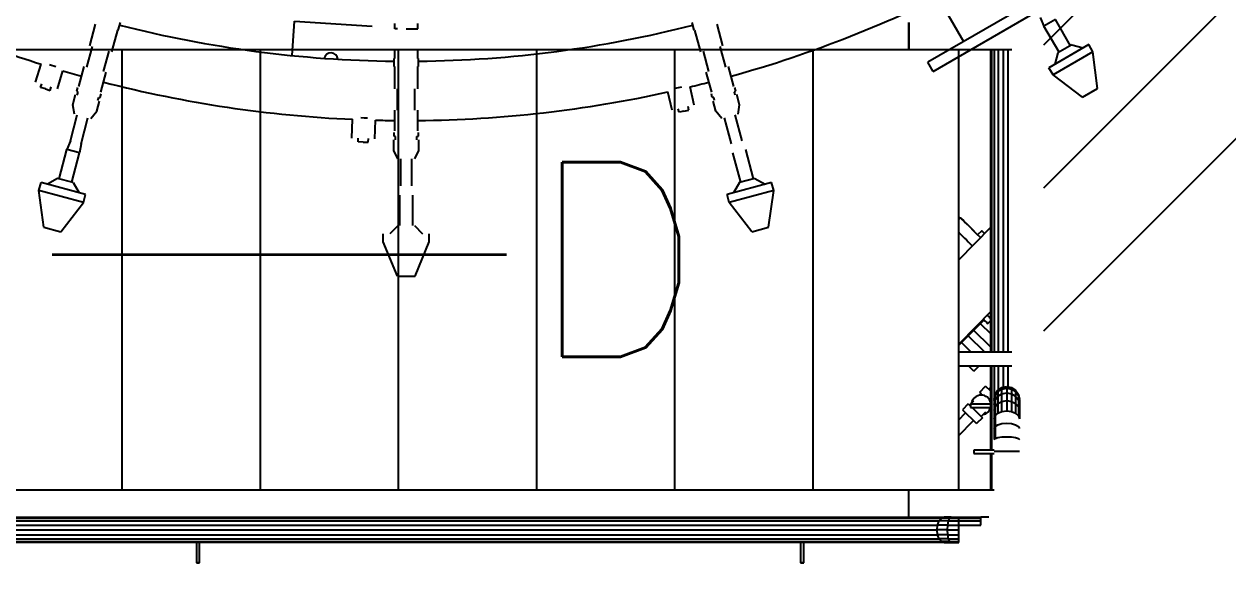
# Model space of a CAD drawing. Header units: metres. Extents: x 0 to 63075, y 0 to 44550.
# Drawn here: x 52629.6 to 52978.2, y 41167.4 to 41324 of the extents above; entities that cross this region are included whole.
import ezdxf
from ezdxf.enums import TextEntityAlignment as Align

# ---------------------------------------------------------------- set-up
doc = ezdxf.new("R2010")
doc.units = ezdxf.units.M
doc.header["$LTSCALE"] = 75
for name, color, linetype in [('GSB', 7, 'Continuous'), ('ML6', 1, 'Continuous'), ('SDM', 7, 'Continuous'), ('SL1', 8, 'Continuous')]:
    doc.layers.add(name, color=color, linetype=linetype)
doc.styles.add('Arial', font='arial.ttf')
doc.styles.add('ROMANS', font='ROMANS.SHX')
doc.styles.add('txt.shx-b', font='txt.shx')
doc.dimstyles.new('75___1-75', dxfattribs={"dimscale": 75, "dimtxt": 2.5, "dimasz": 2, "dimexe": 1.5, "dimexo": 1, "dimgap": 0.5, "dimtad": 1, "dimdec": 0, "dimzin": 12, "dimtxsty": 'ROMANS', "dimcen": 0, "dimclrd": 256, "dimclre": 256, "dimclrt": 3, "dimazin": 3, "dimtfac": 1, "dimtdec": 0, "dimtmove": 0, "dimatfit": 0, "dimfxl": 1, "dimlwd": -1, "dimlwe": -1, "dimarcsym": 0})
doc.dimstyles.new('ANSI_FRACTIONAL_L', dxfattribs={"dimtxt": 0.18, "dimasz": 0.18, "dimexe": 0.18, "dimexo": 0.0625, "dimgap": 0.09, "dimtad": 0, "dimtih": 1, "dimtoh": 1, "dimdec": 4, "dimzin": 0, "dimdsep": 46, "dimtxsty": 'Standard', "dimcen": 0.09, "dimadec": 0, "dimazin": 0, "dimtfac": 1, "dimtdec": 4, "dimtofl": 0, "dimtmove": 0, "dimatfit": 3, "dimfxl": 1, "dimtolj": 1, "dimtzin": 0, "dimarcsym": 0})

# ---------------------------------------------------------------- blocks, each defined once
blk = doc.blocks.new('A$C6bae614f')
at = {"layer": 'SL1'}
h = blk.add_hatch(dxfattribs=at)
h.set_pattern_fill('_USER', color=256, scale=195, angle=44.9981, style=0, pattern_type=0)
h.set_pattern_definition([(44.99813, (326091.56, -9864.04), (-137.8813, 137.89033), [])])
h.paths.add_polyline_path([(367206, 50120.6), (368140.6, 50672.6), (366599.5, 50672.6), (366599.4, 49238.4)])
for p, q in [((366395.9, 50053.4), (366444.8, 49968.6)), ((366575.8, 50044.2), (366376, 49928.9)), ((366386.3, 49911.1), (366586.1, 50026.4)), ((364759.9, 49960.5), (364770.7, 50002.2)), ((364815, 49990.3), (364819, 50005.3)), ((365150.2, 49941.6), (365154.5, 50008.1)), ((365154.5, 50008.1), (365304.2, 49998.2)), ((365348, 49993.5), (365348, 50003.7)), ((365392.5, 49993.5), (365392.5, 50003.6)), ((365925.6, 49990.3), (365921.6, 50005.2)), ((365980.7, 49960.4), (365969.9, 50002.1)), ((366339.3, 50005.1), (366339.3, 49953.5)), ((366339.3, 49953.5), (366339.3, 50005.1)), ((366592.7, 50015), (366599.8, 49998.6)), ((366621.8, 50011.3), (366599.8, 49998.6)), ((366651, 49960.7), (366621.8, 50011.3)), ((364802.4, 49949.1), (364813.9, 49990.6)), ((365353.6, 49993.5), (365348, 49993.5)), ((365370.3, 49993.5), (365392.5, 49993.5)), ((365387, 49993.5), (365392.5, 49993.5)), ((365392.5, 49993.5), (365392.5, 49993.5)), ((365938.2, 49949), (365926.7, 49990.6)), ((366629, 49948), (366599.8, 49998.6)), ((364754.4, 49919.5), (364765, 49959.1)), ((365986.2, 49919.4), (365975.6, 49959)), ((366686.5, 49962.7), (366609.5, 49918.3)), ((366653.4, 49962.1), (366626.5, 49946.6)), ((366653.4, 49962.1), (366675.2, 49956.3)), ((366694.4, 49949), (366686.5, 49962.7)), ((363445.9, 49953.6), (366339.3, 49953.5)), ((364786.6, 49910.8), (364797.3, 49950.4)), ((364822.1, 49953.5), (364822.1, 49103.5)), ((365088.5, 49953.5), (365088.4, 49103.5)), ((365346.8, 49920.3), (365346.8, 49935.7)), ((365348.3, 49935.7), (365348.3, 49950.8)), ((365354.8, 49953.5), (365354.8, 49103.5)), ((365392.3, 49935.7), (365392.3, 49950.8)), ((365393.8, 49920.3), (365393.8, 49935.7)), ((365621.2, 49953.5), (365621.2, 49103.5)), ((365887.6, 49953.5), (365887.5, 49103.5)), ((365953.9, 49910.8), (365943.3, 49950.4)), ((366153.9, 49953.5), (366153.9, 49103.5)), ((366339.3, 49953.5), (366537.8, 49953.5)), ((366434.9, 49953.5), (366434.9, 49103.5)), ((366497.4, 49369.7), (366497.4, 49953.5)), ((366499.2, 49369.7), (366499.3, 49953.5)), ((366504.5, 49369.7), (366504.5, 49953.5)), ((366512.4, 49369.7), (366512.5, 49953.5)), ((366521.8, 49369.7), (366521.8, 49953.5)), ((366531.1, 49369.7), (366531.1, 49953.5)), ((366694.4, 49949), (366617.4, 49904.6)), ((366626.5, 49946.6), (366620.7, 49924.8)), ((366703.4, 49878.1), (366694.4, 49949)), ((364655.4, 49890.6), (364666, 49925.1)), ((364682.1, 49924.2), (364694.2, 49920.5)), ((364697.5, 49877.7), (364708, 49912.2)), ((364738.9, 49882.2), (364749.3, 49920.8)), ((364781.4, 49870.8), (364791.8, 49909.5)), ((365348.3, 49877.2), (365347.9, 49920.3)), ((365392.3, 49877.2), (365392.6, 49920.3)), ((365959.2, 49870.8), (365948.8, 49909.4)), ((366001.7, 49882.2), (365991.3, 49920.8)), ((366386.3, 49911.1), (366376, 49928.9)), ((366617.4, 49904.6), (366609.5, 49918.3)), ((364665.2, 49880.3), (364667.2, 49887)), ((366674.3, 49861.3), (366617.4, 49904.6)), ((364674.4, 49877.4), (364665.2, 49880.3)), ((364674.4, 49877.4), (364683.7, 49874.6)), ((364683.7, 49874.6), (364685.7, 49881.3)), ((364727.5, 49846.7), (364732.7, 49866.4)), ((364734.9, 49872.9), (364736.8, 49879.8)), ((364737.4, 49871.3), (364734.9, 49872.9)), ((364735.9, 49865.5), (364737.4, 49871.3)), ((364780.2, 49860.7), (364782.1, 49867.7)), ((365353.6, 49836.2), (365353.6, 49877.2)), ((365387, 49836.2), (365387, 49877.2)), ((365882.7, 49836.3), (365874.6, 49871.4)), ((365889, 49878.8), (365895.1, 49880.2)), ((365895.1, 49880.2), (365901.3, 49881.6)), ((365925.6, 49846.2), (365917.4, 49881.3)), ((365960.4, 49860.7), (365958.5, 49867.7)), ((366003.2, 49871.3), (366005.7, 49872.8)), ((366004.7, 49865.5), (366003.2, 49871.3)), ((366005.7, 49872.8), (366003.8, 49879.8)), ((366013.1, 49846.7), (366007.9, 49866.3)), ((366674.3, 49861.3), (366703.4, 49878.1)), ((364730.5, 49828.7), (364727.5, 49846.7)), ((364773.6, 49834.4), (364778.8, 49854)), ((364775.7, 49854.8), (364777.3, 49860.7)), ((364777.3, 49860.7), (364780.2, 49860.7)), ((365896.3, 49832.2), (365894.7, 49839.1)), ((365915.1, 49836.6), (365913.5, 49843.4)), ((365963.3, 49860.6), (365960.4, 49860.7)), ((365967, 49834.3), (365961.7, 49854)), ((365964.9, 49854.8), (365963.3, 49860.6)), ((366010.1, 49828.7), (366013.1, 49846.7)), ((364722.5, 49777.1), (364735.9, 49827.2)), ((364743.1, 49771.6), (364756.5, 49821.7)), ((364762, 49820.3), (364773.6, 49834.4)), ((365265.5, 49782.6), (365266.7, 49818.7)), ((365282.6, 49822.1), (365288.9, 49821.8)), ((365288.9, 49821.8), (365295.2, 49821.6)), ((365309.5, 49781.1), (365310.7, 49817.1)), ((365348.3, 49796.2), (365348.3, 49836.2)), ((365392.3, 49796.2), (365392.3, 49836.2)), ((365905.7, 49834.4), (365896.3, 49832.2)), ((365905.7, 49834.4), (365915.1, 49836.6)), ((365978.6, 49820.2), (365967, 49834.3)), ((365997.5, 49771.5), (365984.1, 49821.7)), ((366018.1, 49777), (366004.7, 49827.2)), ((365346.8, 49786.1), (365346.8, 49793.3)), ((365393.8, 49786.1), (365393.8, 49793.3)), ((364722.5, 49777.1), (364715.9, 49760.4)), ((364743.1, 49771.6), (364740.4, 49753.9)), ((365277.6, 49775.2), (365277.8, 49782.2)), ((365287.2, 49774.8), (365277.6, 49775.2)), ((365287.2, 49774.8), (365296.9, 49774.6)), ((365296.9, 49774.6), (365297.1, 49781.5)), ((365346.4, 49758.9), (365346.4, 49779.3)), ((365349.7, 49785.3), (365346.8, 49786.1)), ((365349.7, 49779.3), (365349.7, 49785.3)), ((365390.9, 49785.3), (365393.8, 49786.1)), ((365390.9, 49779.3), (365390.9, 49785.3)), ((365394.2, 49758.9), (365394.2, 49779.3)), ((364700.8, 49704), (364715.9, 49760.4)), ((364740.4, 49753.9), (364715.9, 49760.4)), ((364725.3, 49697.4), (364740.4, 49753.9)), ((365354, 49742.3), (365346.4, 49758.9)), ((365386.6, 49742.3), (365394.2, 49758.9)), ((366015.3, 49697.4), (366000.1, 49753.8)), ((366039.8, 49704), (366024.7, 49760.4)), ((365359.6, 49690.4), (365359.6, 49742.3)), ((365380.9, 49690.4), (365380.9, 49742.3)), ((364698, 49704.7), (364678.5, 49693.5)), ((364728.1, 49696.7), (364698, 49704.7)), ((366042.5, 49704.7), (366012.5, 49696.6)), ((366042.5, 49704.7), (366062.1, 49693.4)), ((364661.9, 49681.5), (364666, 49696.8)), ((364747.8, 49658.5), (364661.9, 49681.5)), ((364671.5, 49610.7), (364661.9, 49681.5)), ((364751.9, 49673.8), (364666, 49696.8)), ((364728.1, 49696.7), (364739.3, 49677.2)), ((366074.6, 49696.8), (365988.7, 49673.8)), ((366078.7, 49681.5), (365992.8, 49658.5)), ((366012.5, 49696.6), (366001.2, 49677.1)), ((366069, 49610.6), (366078.7, 49681.5)), ((366078.7, 49681.5), (366074.6, 49696.8)), ((364704, 49602), (364747.8, 49658.5)), ((364747.8, 49658.5), (364751.9, 49673.8)), ((365357.6, 49614.2), (365357.6, 49672.6)), ((365383, 49614.2), (365383, 49672.6)), ((365992.8, 49658.5), (365988.7, 49673.8)), ((366036.6, 49601.9), (365992.8, 49658.5)), ((364671.5, 49610.7), (364704, 49602)), ((365354.7, 49614.2), (365338.8, 49598.2)), ((365385.8, 49614.2), (365401.8, 49598.2)), ((366036.6, 49601.9), (366069, 49610.6)), ((366438.9, 49629.1), (366434.9, 49625.1)), ((366497.4, 49610.8), (366434.9, 49547.4)), ((365325.8, 49582.4), (365325.8, 49598.2)), ((365414.7, 49582.4), (365414.7, 49598.2)), ((366479.8, 49603.7), (366472, 49596)), ((365353.5, 49516.5), (365325.8, 49582.4)), ((365387.1, 49516.5), (365414.7, 49582.4)), ((366457.1, 49569.9), (366457.1, 49569.9)), ((366457.1, 49569.9), (366457.1, 49569.9)), ((366457.1, 49569.9), (366457.1, 49569.9)), ((366457.1, 49569.9), (366457.1, 49569.9)), ((366457.1, 49569.9), (366457.1, 49569.9)), ((365353.5, 49516.5), (365387.1, 49516.5)), ((366497.4, 49447.9), (366437.1, 49386.6)), ((366484.3, 49432.1), (366434.9, 49382.7)), ((366477.1, 49424.8), (366497.4, 49404.9)), ((366491.6, 49424.8), (366497.4, 49430.6)), ((366485.7, 49369.7), (366453.6, 49401.3)), ((366497.4, 49379.2), (366464.2, 49411.9)), ((366437.1, 49386.6), (366434.9, 49388.8)), ((366437.1, 49386.6), (366434.9, 49384.4)), ((366459.6, 49369.7), (366440.6, 49388.4)), ((366537.8, 49369.7), (366434.9, 49369.7)), ((366537.8, 49343), (366434.9, 49343)), ((366464.8, 49333.3), (366454.9, 49343)), ((366464.8, 49333.3), (366474.4, 49343)), ((366497.4, 49180.9), (366497.4, 49343)), ((366499.2, 49180.9), (366499.2, 49343)), ((366504.5, 49283.6), (366504.5, 49343)), ((366512.4, 49297.4), (366512.4, 49343)), ((366521.8, 49302.2), (366521.8, 49343)), ((366531.1, 49302.8), (366531.1, 49343)), ((366478.6, 49290.5), (366474.8, 49286.7)), ((366476.3, 49292.7), (366487.4, 49304)), ((366479.7, 49289.4), (366476.3, 49292.7)), ((366497.4, 49294.3), (366487.4, 49304)), ((366493.4, 49298.2), (366497.4, 49302.2)), ((366503.6, 49279), (366505.5, 49288.4)), ((366503.6, 49276.5), (366505.5, 49285.6)), ((366505.5, 49288.4), (366510.8, 49296.3)), ((366505.5, 49285.6), (366510.8, 49293.4)), ((366505.5, 49285.6), (366505.5, 49288.4)), ((366505.5, 49285.6), (366505.5, 49277.5)), ((366505.5, 49277.5), (366510.8, 49284.7)), ((366510.8, 49296.3), (366518.7, 49301.6)), ((366510.8, 49293.4), (366518.7, 49298.5)), ((366510.8, 49293.4), (366510.8, 49296.3)), ((366510.8, 49293.4), (366510.8, 49270.7)), ((366510.8, 49284.7), (366518.7, 49289.4)), ((366518.7, 49301.6), (366528, 49303.4)), ((366518.7, 49298.5), (366518.7, 49301.6)), ((366518.7, 49298.5), (366528, 49300.3)), ((366518.7, 49274.8), (366518.7, 49298.5)), ((366518.7, 49289.4), (366528, 49291.1)), ((366528, 49300.3), (366528, 49303.4)), ((366528, 49303.4), (366537.4, 49301.6)), ((366528, 49300.3), (366537.4, 49298.5)), ((366528, 49300.3), (366528, 49276.3)), ((366528, 49291.1), (366537.4, 49289.4)), ((366537.4, 49298.5), (366537.4, 49301.6)), ((366537.4, 49301.6), (366545.3, 49296.3)), ((366537.4, 49298.5), (366537.4, 49274.8)), ((366537.4, 49298.5), (366545.3, 49293.4)), ((366537.4, 49289.4), (366545.3, 49284.7)), ((366545.3, 49293.4), (366545.3, 49296.3)), ((366545.3, 49296.3), (366550.6, 49288.4)), ((366545.3, 49293.4), (366550.6, 49285.6)), ((366545.3, 49293.4), (366545.3, 49270.7)), ((366545.3, 49284.7), (366550.6, 49277.5)), ((366550.6, 49285.6), (366550.6, 49288.4)), ((366550.6, 49288.4), (366552.4, 49279)), ((366550.6, 49285.6), (366552.4, 49276.5)), ((366550.6, 49285.6), (366550.6, 49264.5)), ((366454, 49270), (366442.8, 49258.7)), ((366442.8, 49258.7), (366470, 49232)), ((366454, 49270), (366458.3, 49265.8)), ((366456.2, 49267.8), (366464.4, 49276.1)), ((366497.4, 49269.3), (366458.3, 49269.3)), ((366458.3, 49269.3), (366458.3, 49262.9)), ((366458.3, 49262.9), (366497.4, 49262.9)), ((366461.2, 49262.9), (366481.1, 49243.3)), ((366503.6, 49279), (366503.6, 49276.5)), ((366503.6, 49269.1), (366505.5, 49277.5)), ((366503.6, 49276.5), (366503.6, 49257.2)), ((366503.6, 49257.2), (366505.5, 49264.5)), ((366505.5, 49277.5), (366505.5, 49264.5)), ((366505.5, 49264.5), (366510.8, 49270.7)), ((366505.5, 49264.5), (366505.5, 49247.2)), ((366510.8, 49270.7), (366518.7, 49274.8)), ((366510.8, 49270.7), (366510.8, 49252.1)), ((366518.7, 49274.8), (366528, 49276.3)), ((366518.7, 49255.4), (366518.7, 49274.8)), ((366528, 49276.3), (366528, 49256.6)), ((366528, 49276.3), (366537.4, 49274.8)), ((366537.4, 49274.8), (366545.3, 49270.7)), ((366537.4, 49274.8), (366537.4, 49255.4)), ((366545.3, 49270.7), (366545.3, 49252.1)), ((366545.3, 49270.7), (366550.6, 49264.5)), ((366550.6, 49277.5), (366552.4, 49269.1)), ((366550.6, 49264.5), (366550.6, 49247.2)), ((366550.6, 49264.5), (366552.4, 49257.2)), ((366552.4, 49276.5), (366552.4, 49279)), ((366552.4, 49276.5), (366552.4, 49257.2)), ((366434.9, 49238.7), (366448.8, 49252.8)), ((366434.9, 49208.3), (366464, 49237.9)), ((366481.1, 49243.3), (366470, 49232)), ((366487, 49253.9), (366478.8, 49245.5)), ((366503.6, 49257.2), (366503.6, 49241.4)), ((366503.6, 49241.4), (366505.5, 49247.2)), ((366503.6, 49241.4), (366503.6, 49222.4)), ((366505.5, 49247.2), (366510.8, 49252.1)), ((366505.5, 49247.2), (366505.5, 49226.5)), ((366510.8, 49252.1), (366518.7, 49255.4)), ((366518.7, 49255.4), (366528, 49256.6)), ((366528, 49256.6), (366537.4, 49255.4)), ((366537.4, 49255.4), (366545.3, 49252.1)), ((366545.3, 49252.1), (366550.6, 49247.2)), ((366550.6, 49247.2), (366552.4, 49241.4)), ((366552.4, 49257.2), (366552.4, 49241.4)), ((366503.6, 49222.4), (366505.5, 49226.5)), ((366503.6, 49222.4), (366503.6, 49201.3)), ((366505.5, 49226.5), (366510.8, 49229.9)), ((366505.5, 49226.5), (366505.5, 49203.4)), ((366510.8, 49229.9), (366518.7, 49232.2)), ((366518.7, 49232.2), (366528, 49233)), ((366528, 49233), (366537.4, 49232.2)), ((366537.4, 49232.2), (366545.3, 49229.9)), ((366545.3, 49229.9), (366550.6, 49226.5)), ((366550.6, 49226.5), (366552.4, 49222.4)), ((366503.6, 49201.3), (366505.5, 49203.4)), ((366505.5, 49203.4), (366510.8, 49205.1)), ((366510.8, 49205.1), (366518.7, 49206.3)), ((366518.7, 49206.3), (366528, 49206.7)), ((366528, 49206.7), (366537.4, 49206.3)), ((366537.4, 49206.3), (366545.3, 49205.1)), ((366545.3, 49205.1), (366550.6, 49203.4)), ((366550.6, 49203.4), (366552.4, 49201.3)), ((366503.6, 49180.9), (366464.5, 49180.9)), ((366464.5, 49180.9), (366464.5, 49174.5)), ((366464.5, 49174.5), (366503.6, 49174.5)), ((366497.4, 49103.5), (366497.4, 49174.5)), ((366499.2, 49103.5), (366499.2, 49174.5)), ((366503.6, 49179), (366505.5, 49179)), ((366505.5, 49179), (366510.8, 49179)), ((366510.8, 49179), (366518.7, 49179)), ((366518.7, 49179), (366528, 49179)), ((366528, 49179), (366537.4, 49179)), ((366537.4, 49179), (366545.3, 49179)), ((366545.3, 49179), (366550.6, 49179)), ((366550.6, 49179), (366552.4, 49179)), ((366339.3, 49103.5), (363409.3, 49103.6)), ((366339.3, 49051.5), (366339.3, 49103.5)), ((366503.6, 49103.5), (366339.3, 49103.5)), ((366339.3, 49051.5), (366339.3, 49103.5)), ((363510.5, 49049.7), (366402.2, 49049.6)), ((363515.8, 49051.6), (366407.5, 49051.5)), ((366397.8, 49044.3), (366402.2, 49049.6)), ((366402.2, 49049.6), (366407.5, 49051.5)), ((366418.2, 49049.6), (366402.2, 49049.6)), ((366421, 49051.5), (366407.5, 49051.5)), ((366415.9, 49044.3), (366418.2, 49049.6)), ((366418.2, 49049.6), (366421, 49051.5)), ((366418.2, 49049.6), (366435.7, 49049.6)), ((366421, 49051.5), (366435.7, 49051.5)), ((366435.7, 49051.5), (366478, 49051.5)), ((366435.7, 49049.6), (366435.7, 49051.5)), ((366435.7, 49049.6), (366478, 49049.6)), ((366435.7, 49044.3), (366435.7, 49049.6)), ((366493.5, 49051.5), (366478, 49051.5)), ((366478, 49049.6), (366478, 49051.5)), ((366478, 49044.3), (366478, 49049.6)), ((363502, 49027.2), (366393.8, 49027.1)), ((363503.1, 49036.5), (366394.8, 49036.4)), ((363506, 49044.4), (366397.8, 49044.3)), ((366393.8, 49027.1), (366394.8, 49036.4)), ((366394.8, 49017.7), (366393.8, 49027.1)), ((366413.8, 49027.1), (366393.8, 49027.1)), ((366394.8, 49036.4), (366397.8, 49044.3)), ((366414.3, 49036.4), (366394.8, 49036.4)), ((366415.9, 49044.3), (366397.8, 49044.3)), ((366413.8, 49027.1), (366414.3, 49036.4)), ((366413.8, 49027.1), (366435.7, 49027.1)), ((366414.3, 49017.7), (366413.8, 49027.1)), ((366414.3, 49036.4), (366415.9, 49044.3)), ((366414.3, 49036.4), (366435.7, 49036.4)), ((366415.9, 49044.3), (366435.7, 49044.3)), ((366435.7, 49044.3), (366478, 49044.3)), ((366435.7, 49036.4), (366435.7, 49044.3)), ((366435.7, 49027.1), (366435.7, 49036.4)), ((366435.7, 49036.4), (366478, 49036.4)), ((366435.7, 49017.7), (366435.7, 49027.1)), ((366478, 49036.4), (366478, 49044.3)), ((363503.1, 49017.8), (366394.8, 49017.7)), ((363506, 49009.9), (366397.8, 49009.8)), ((363510.5, 49004.6), (366402.2, 49004.5)), ((366414.3, 49017.7), (366394.8, 49017.7)), ((366397.8, 49009.8), (366394.8, 49017.7)), ((366415.9, 49009.8), (366397.8, 49009.8)), ((366402.2, 49004.5), (366397.8, 49009.8)), ((366418.2, 49004.5), (366402.2, 49004.5)), ((366407.5, 49002.7), (366402.2, 49004.5)), ((366414.3, 49017.7), (366435.7, 49017.7)), ((366415.9, 49009.8), (366414.3, 49017.7)), ((366415.9, 49009.8), (366435.7, 49009.8)), ((366418.2, 49004.5), (366415.9, 49009.8)), ((366418.2, 49004.5), (366435.7, 49004.5)), ((366421, 49002.7), (366418.2, 49004.5)), ((366435.7, 49009.8), (366435.7, 49017.7)), ((366435.7, 49004.5), (366435.7, 49009.8)), ((366435.7, 49002.7), (366435.7, 49004.5)), ((366407.5, 49002.7), (363515.8, 49002.8)), ((364965.5, 49002.7), (364965.5, 48963.6)), ((364971.8, 48963.6), (364971.8, 49002.7)), ((366130.5, 49002.7), (366130.5, 48963.6)), ((366136.8, 48963.6), (366136.8, 49002.7)), ((366407.5, 49002.7), (366421, 49002.7)), ((366421, 49002.7), (366435.7, 49002.7)), ((364965.5, 48963.6), (364971.8, 48963.6)), ((364971.8, 48963.6), (364965.5, 48963.6)), ((366130.5, 48963.6), (366136.8, 48963.6)), ((366136.8, 48963.6), (366130.5, 48963.6))]:
    blk.add_line(p, q, dxfattribs=at)
for centre, radius, start, end in [((365370.4, 52153.5), 2337.1, 285.5374, 297.4588), ((365370.4, 52153.5), 2337.1, 248.1208, 252.4588), ((365370.4, 52153.5), 2222.8, 255.6037, 269.3925), ((365370.4, 52153.5), 2222.8, 270.6037, 284.3925), ((365224.8, 49933.3), 13.5, 5.5821, 166.9142), ((365370.4, 52153.5), 2337.1, 253.5374, 254.4588), ((365370.4, 52153.5), 2337.1, 255.5374, 267.4588), ((365370.4, 52153.5), 2337.1, 283.5374, 284.4588), ((365370.4, 52153.5), 2337.1, 270.5374, 282.4588), ((365370.4, 52153.5), 2337.1, 268.5374, 269.4588), ((366478.7, 49268), 19, 11.5094, 169.0154), ((366478.7, 49268), 19, 281.9008, 344.4414)]:
    blk.add_arc(centre, radius, start, end, dxfattribs=at)
for centre, major_axis, ratio, start_param, end_param in [((366519.7, 49548.3), (-80.8, 80.8), 0.000161, 5.343585, 7.303508), ((366503.9, 49532.5), (-80.8, 80.8), 0.000161, 0.547868, 1.02217), ((366527.5, 49556), (-47.7, 47.7), 0.000161, 5.804795, 6.761578), ((366443.9, 49472.5), (47.7, -47.7), 0.000161, 5.675593, 6.283185), ((366451.6, 49480.2), (-80.8, 80.8), 0.000161, 2.075702, 2.172444), ((366396.4, 49426.7), (40.7, -40.1), 0.000296, 5.954801, 6.283578)]:
    blk.add_ellipse(centre, major_axis=major_axis, ratio=ratio, start_param=start_param, end_param=end_param, dxfattribs=at)
at = {"layer": 'SL1', "style": 'txt.shx-b'}
blk.add_text('D', height=375, rotation=359.9981, dxfattribs=at).set_placement((365606.5, 49735.8), align=Align.TOP_LEFT)
at = {"layer": 'SL1'}
blk.add_leader([(364687.4, 49557.8), (365563.5, 49557.8)], dimstyle='ANSI_FRACTIONAL_L', override={"dimscale": 1, "dimtxt": 3.175, "dimasz": 3.175, "dimgap": 1.5875, "dimtad": 1, "dimtxsty": 'Arial', "dimlwd": 35}, dxfattribs=at)
blk = doc.blocks.new('zw$15D4')
at = {"layer": 'ML6', "xscale": 0.2502808837766805, "yscale": 0.2502808837766805, "zscale": 0.2502808837766805}
blk.add_blockref('A$C6bae614f', (-85544.74, -3177.34), dxfattribs=at)

msp = doc.modelspace()

# ---------------------------------------------------------------- block references
at = {"layer": 'GSB', "xscale": 0.6000000000000068, "yscale": 0.6000000000000068, "zscale": 0.6000000000000068}
msp.add_blockref('zw$15D4', (49200, 35721.63), dxfattribs=at)

# ---------------------------------------------------------------- leaders
at = {"layer": 'SDM'}
msp.add_leader([(51608.33, 37812.06), (59453.13, 42438.72), (62243.43, 42438.72)], dimstyle='75___1-75', override={"dimtad": 0}, dxfattribs=at)

doc.saveas('drawing.dxf')
